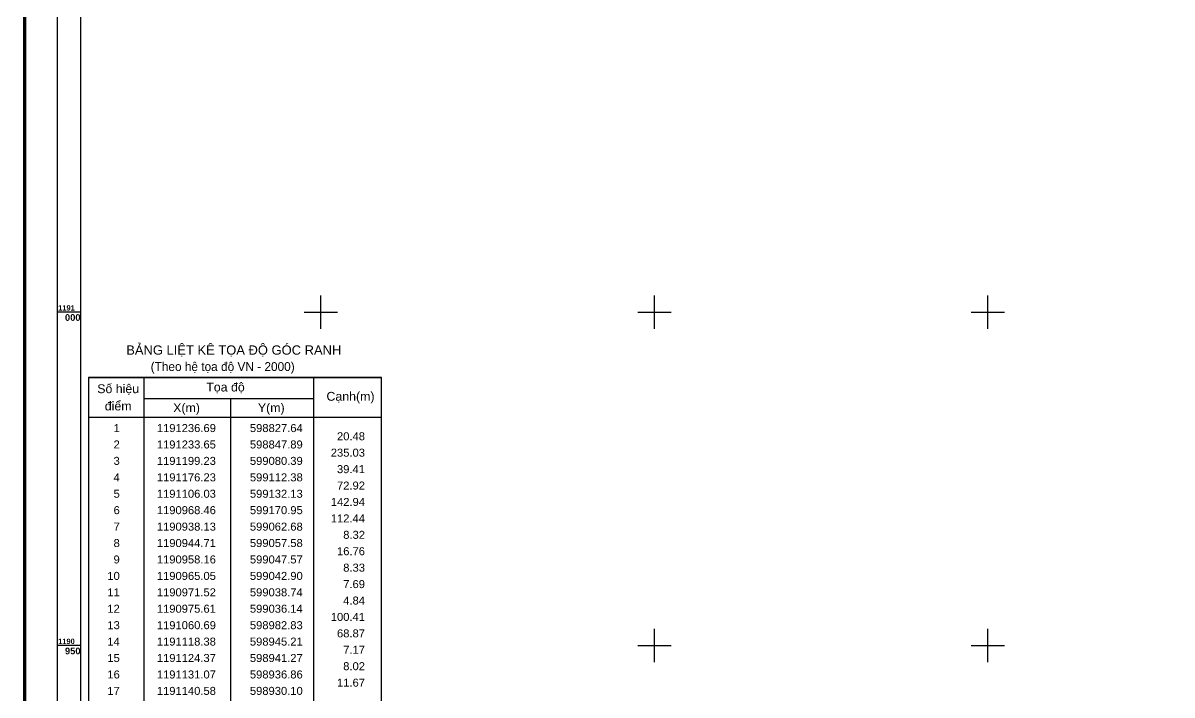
# Model space of a CAD drawing. Header units: millimetres. Extents: x 598805 to 599364, y 1190821 to 1191401.
# Drawn here: x 598805.3 to 598977.6, y 1190942.6 to 1191043.4 of the extents above; entities that cross this region are included whole.
import ezdxf
from ezdxf.enums import TextEntityAlignment as Align

# ---------------------------------------------------------------- set-up
doc = ezdxf.new("R2010")
doc.units = ezdxf.units.MM
for name, color, linetype in [('31', 7, 'Continuous'), ('bangtoado', 7, 'Continuous'), ('hl', 5, 'Continuous'), ('KTN', 7, 'Continuous')]:
    doc.layers.add(name, color=color, linetype=linetype)
doc.styles.add('Arial', font='arialbd_1.ttf')
doc.styles.add('VAPTIMN', font='VAVON__0.TTF')
doc.styles.add('VHELVEN', font='VHELVEN0_0.TTF')

msp = doc.modelspace()

# ---------------------------------------------------------------- linework, layer by layer
at = {"color": 5, "lineweight": 30, "const_width": 0.5}
msp.add_lwpolyline([(598805.58, 1190821.6), (599211.08, 1190821.6), (599211.08, 1191401.1), (598805.58, 1191401.1)], close=True, dxfattribs=at)
for points in [[(598810.5, 1191326.5), (599206.5, 1191326.5), (599206.5, 1190888.5), (598810.5, 1190888.5)], [(598814, 1191323), (599203, 1191323), (599203, 1190892), (598814, 1190892)]]:
    msp.add_lwpolyline(points, close=True)
at = {"layer": 'bangtoado', "color": 7, "linetype": 'Continuous', "lineweight": -3, "ltscale": 0.05}
for p, q in [((598815.15, 1190990.22), (598859.09, 1190990.22)), ((598823.51, 1190892.93), (598823.51, 1190990.22)), ((598848.91, 1190892.93), (598848.91, 1190990.22)), ((598823.51, 1190987.06), (598848.91, 1190987.06)), ((598836.5, 1190892.93), (598836.5, 1190987.06)), ((598815.15, 1190984.29), (598859.09, 1190984.29))]:
    msp.add_line(p, q, dxfattribs=at)
msp.add_lwpolyline([(598859.09, 1190990.22), (598815.15, 1190990.22), (598815.15, 1190892.93), (598859.09, 1190892.93)], close=True, dxfattribs=at)
at = {"layer": 'hl'}
for p, q in [((598850, 1190997.5), (598850, 1191002.5)), ((598900, 1190997.5), (598900, 1191002.5)), ((598950, 1190997.5), (598950, 1191002.5)), ((598847.5, 1191000), (598852.5, 1191000)), ((598897.5, 1191000), (598902.5, 1191000)), ((598947.5, 1191000), (598952.5, 1191000)), ((598900, 1190947.5), (598900, 1190952.5)), ((598950, 1190947.5), (598950, 1190952.5)), ((598897.5, 1190950), (598902.5, 1190950)), ((598947.5, 1190950), (598952.5, 1190950))]:
    msp.add_line(p, q, dxfattribs=at)
at = {"layer": 'KTN'}
for points in [[(598814, 1191000), (598810.5, 1191000)], [(598814, 1190950), (598810.5, 1190950)]]:
    msp.add_lwpolyline(points, dxfattribs=at)

# ---------------------------------------------------------------- texts
at = {"layer": '31', "color": 7, "style": 'VAPTIMN'}
msp.add_text('(Theo heä toïa ñoä VN - 2000)', height=1.3263, dxfattribs=at).set_placement((598824.47, 1190991.19))
at = {"layer": 'bangtoado', "color": 7, "linetype": 'Continuous', "lineweight": -3, "ltscale": 0.05, "style": 'VHELVEN'}
for s, height, p in [('BAÛNG LIEÄT KEÂ TOÏA ÑOÄ GOÙC RANH', 1.3895, (598836.93, 1190994.33)), ('Soá hieäu', 1.326, (598819.6, 1190988.53)), ('Toïa ñoä', 1.326, (598835.69, 1190988.78)), ('Caïnh(m)', 1.326, (598854.43, 1190987.39)), ('ñieåm', 1.326, (598819.6, 1190985.94)), ('X(m)', 1.326, (598829.85, 1190985.68)), ('Y(m)', 1.326, (598842.55, 1190985.68))]:
    msp.add_text(s, height=height, dxfattribs=at).set_placement(p, align=Align.MIDDLE_CENTER)
at = {"layer": 'bangtoado', "color": 3, "ltscale": 0.05, "style": 'VHELVEN'}
for s, p in [(' 1', (598819.84, 1190981.67)), ('1191236.69', (598834.25, 1190981.67)), ('598827.64', (598847.27, 1190981.67)), ('20.48', (598856.6, 1190980.44)), (' 2', (598819.84, 1190979.21)), ('1191233.65', (598834.25, 1190979.21)), ('598847.89', (598847.27, 1190979.21)), (' 3', (598819.84, 1190976.75)), ('1191199.23', (598834.25, 1190976.75)), ('599080.39', (598847.27, 1190976.75)), ('235.03', (598856.6, 1190977.98)), ('39.41', (598856.6, 1190975.51)), (' 4', (598819.84, 1190974.28)), ('1191176.23', (598834.25, 1190974.28)), ('599112.38', (598847.27, 1190974.28)), (' 5', (598819.84, 1190971.82)), ('1191106.03', (598834.25, 1190971.82)), ('599132.13', (598847.27, 1190971.82)), ('72.92', (598856.6, 1190973.05)), ('142.94', (598856.6, 1190970.59)), (' 6', (598819.84, 1190969.36)), ('1190968.46', (598834.25, 1190969.36)), ('599170.95', (598847.27, 1190969.36)), ('112.44', (598856.6, 1190968.12)), (' 7', (598819.84, 1190966.89)), ('1190938.13', (598834.25, 1190966.89)), ('599062.68', (598847.27, 1190966.89)), ('8.32', (598856.6, 1190965.66)), (' 8', (598819.84, 1190964.43)), ('1190944.71', (598834.25, 1190964.43)), ('599057.58', (598847.27, 1190964.43)), ('16.76', (598856.6, 1190963.2)), (' 9', (598819.84, 1190961.97)), ('1190958.16', (598834.25, 1190961.97)), ('599047.57', (598847.27, 1190961.97)), ('8.33', (598856.6, 1190960.74)), (' 10', (598819.84, 1190959.5)), ('1190965.05', (598834.25, 1190959.5)), ('599042.90', (598847.27, 1190959.5)), ('7.69', (598856.6, 1190958.27)), (' 11', (598819.84, 1190957.04)), ('1190971.52', (598834.25, 1190957.04)), ('599038.74', (598847.27, 1190957.04)), (' 12', (598819.84, 1190954.58)), ('1190975.61', (598834.25, 1190954.58)), ('599036.14', (598847.27, 1190954.58)), ('4.84', (598856.6, 1190955.81)), ('100.41', (598856.6, 1190953.35)), (' 13', (598819.84, 1190952.11)), ('1191060.69', (598834.25, 1190952.11)), ('598982.83', (598847.27, 1190952.11)), (' 14', (598819.84, 1190949.65)), ('1191118.38', (598834.25, 1190949.65)), ('598945.21', (598847.27, 1190949.65)), ('68.87', (598856.6, 1190950.88)), ('7.17', (598856.6, 1190948.42)), (' 15', (598819.84, 1190947.19)), ('1191124.37', (598834.25, 1190947.19)), ('598941.27', (598847.27, 1190947.19)), ('8.02', (598856.6, 1190945.96)), (' 16', (598819.84, 1190944.72)), ('1191131.07', (598834.25, 1190944.72)), ('598936.86', (598847.27, 1190944.72)), ('11.67', (598856.6, 1190943.49)), (' 17', (598819.84, 1190942.26)), ('1191140.58', (598834.25, 1190942.26)), ('598930.10', (598847.27, 1190942.26))]:
    msp.add_text(s, height=1.2, dxfattribs=at).set_placement(p, align=Align.BOTTOM_RIGHT)
at = {"layer": 'hl', "style": 'Arial'}
for s, height, p in [('1191', 0.8, (598811.85, 1191000.25)), ('000', 1, (598812.79, 1190998.71)), ('1190', 0.8, (598811.85, 1190950.25)), ('950', 1, (598812.79, 1190948.71))]:
    msp.add_text(s, height=height, dxfattribs=at).set_placement(p, align=Align.CENTER)

doc.saveas('drawing.dxf')
